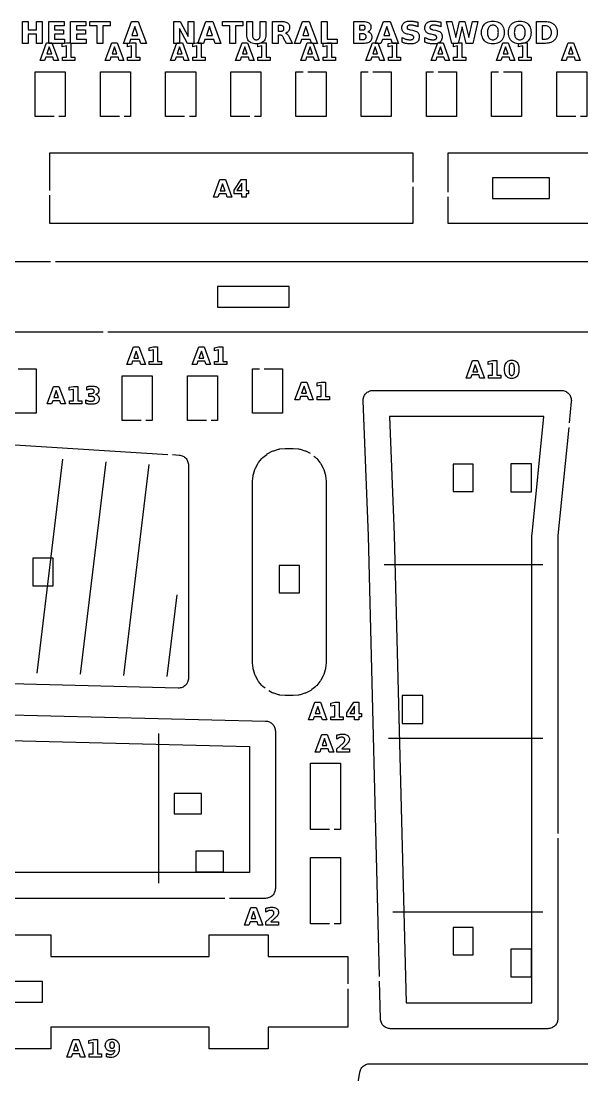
# Model space of a CAD drawing. Header units: millimetres. Extents: x 9 to 297, y 5 to 295.
# Drawn here: x 84 to 161.4, y 144.5 to 290.1 of the extents above; entities that cross this region are included whole.
import ezdxf

# ---------------------------------------------------------------- set-up
doc = ezdxf.new("R2010")
doc.units = ezdxf.units.MM
for name, color, linetype in [('CUT', 1, 'CONTINUOUS'), ('ENGRAVE', 5, 'CONTINUOUS'), ('SCORE', 7, 'CONTINUOUS')]:
    doc.layers.add(name, color=color, linetype=linetype)

msp = doc.modelspace()

# ---------------------------------------------------------------- linework, layer by layer
at = {"layer": 'CUT', "color": 1}
for points in [[(88.55, 276.925), (85.925, 276.925), (85.925, 283.075), (90.075, 283.075), (90.075, 276.925), (89.2, 276.925)], [(97.55, 276.925), (94.925, 276.925), (94.925, 283.075), (99.075, 283.075), (99.075, 276.925), (98.2, 276.925)], [(106.55, 276.925), (103.925, 276.925), (103.925, 283.075), (108.075, 283.075), (108.075, 276.925), (107.2, 276.925)], [(115.55, 276.925), (112.925, 276.925), (112.925, 283.075), (117.075, 283.075), (117.075, 276.925), (116.2, 276.925)], [(123.55, 283.075), (126.075, 283.075), (126.075, 276.925), (121.925, 276.925), (121.925, 283.075), (122.9, 283.075)], [(132.55, 283.075), (135.075, 283.075), (135.075, 276.925), (130.925, 276.925), (130.925, 283.075), (131.9, 283.075)], [(141.55, 283.075), (144.075, 283.075), (144.075, 276.925), (139.925, 276.925), (139.925, 283.075), (140.9, 283.075)], [(150.55, 283.075), (153.075, 283.075), (153.075, 276.925), (148.925, 276.925), (148.925, 283.075), (149.9, 283.075)], [(160.55, 276.925), (157.925, 276.925), (157.925, 283.075), (162.075, 283.075), (162.075, 276.925), (161.2, 276.925)], [(87.925, 266.7), (87.925, 271.875), (138.075, 271.875), (138.075, 267.85)], [(142.925, 266.45), (142.925, 271.875), (183.075, 271.875), (183.075, 268.1)], [(138.075, 267.2), (138.075, 262.125), (87.925, 262.125), (87.925, 266.05)], [(183.075, 267.45), (183.075, 262.125), (142.925, 262.125), (142.925, 265.8)], [(8.925, 251.45), (8.925, 256.875), (88.05, 256.875)], [(88.7, 256.875), (173.65, 256.875)], [(174.3, 256.875), (175.1232, 256.875), (175.1232, 247.125), (95.9464, 247.125)], [(95.2964, 247.125), (8.925, 247.125), (8.925, 250.8)], [(83.55, 242.075), (86.075, 242.075), (86.075, 235.925), (81.925, 235.925), (81.925, 242.075), (82.9, 242.075)], [(117.55, 242.075), (120.075, 242.075), (120.075, 235.925), (115.925, 235.925), (115.925, 242.075), (116.9, 242.075)], [(100.55, 234.925), (97.925, 234.925), (97.925, 241.075), (102.075, 241.075), (102.075, 234.925), (101.2, 234.925)], [(109.55, 234.925), (106.925, 234.925), (106.925, 241.075), (111.075, 241.075), (111.075, 234.925), (110.2, 234.925)], [(133.4469, 158.1228), (131.9252, 218.993), (131.9249, 219.0021), (131.1791, 237.6469), (131.1805, 237.7834), (131.1958, 237.9209), (131.2249, 238.0562), (131.2674, 238.1879), (131.323, 238.3146), (131.391, 238.4352), (131.4707, 238.5482), (131.5615, 238.6527), (131.6622, 238.7475), (131.772, 238.8318), (131.8897, 238.9045), (132.0141, 238.9651), (132.144, 239.0129), (132.278, 239.0473), (132.4148, 239.0681), (132.5512, 239.075), (158.5654, 239.075), (158.6984, 239.0685), (158.832, 239.0486), (158.963, 239.0158), (159.0902, 238.9702), (159.2123, 238.9124), (159.3281, 238.8429), (159.4365, 238.7624), (159.5365, 238.6717), (159.6272, 238.5715), (159.7075, 238.463), (159.7769, 238.347), (159.8345, 238.2249), (159.8799, 238.0977), (159.9125, 237.9666), (159.9322, 237.833), (159.9386, 237.6981), (159.9319, 237.565), (159.6351, 234.5972)], [(47.7513, 232.7442), (58.9398, 233.0733), (59.0626, 233.0712), (104.2083, 230.2496)], [(159.5704, 233.9505), (158.078, 219.0266), (158.075, 218.9657), (158.075, 177.875)], [(104.8571, 230.2091), (105.7877, 230.1509), (105.9231, 230.1356), (106.0582, 230.1063), (106.1897, 230.0637), (106.3162, 230.008), (106.4365, 229.9399), (106.5493, 229.8601), (106.6536, 229.7694), (106.7483, 229.6687), (106.8323, 229.5589), (106.9049, 229.4413), (106.9653, 229.317), (107.013, 229.1873), (107.0474, 229.0534), (107.0681, 228.9168), (107.075, 228.7806), (107.075, 199.3319), (107.0683, 199.1968), (107.0478, 199.0612), (107.0139, 198.9283), (106.967, 198.7994), (106.9075, 198.6759), (106.836, 198.5588), (106.7531, 198.4495), (106.6598, 198.349), (106.5569, 198.2583), (106.4455, 198.1783), (106.3267, 198.1098), (106.2017, 198.0535), (106.0717, 198.0099), (105.938, 197.9794), (105.8019, 197.9624), (105.6666, 197.9592), (29.2145, 199.9195)], [(117.6571, 197.9427), (117.3452, 198.1987), (117.2683, 198.2683), (117.1987, 198.3452), (116.7617, 198.8776), (116.7, 198.9609), (116.6467, 199.0498), (116.322, 199.6573), (116.2776, 199.751), (116.2427, 199.8486), (116.0428, 200.5078), (116.0176, 200.6084), (116.0024, 200.7109), (115.93, 201.4456), (115.925, 201.5473), (115.925, 226.4527), (115.93, 226.5544), (116.0024, 227.2891), (116.0176, 227.3916), (116.0428, 227.4922), (116.2427, 228.1514), (116.2776, 228.249), (116.322, 228.3427), (116.6467, 228.9502), (116.7, 229.0391), (116.7617, 229.1224), (117.1987, 229.6548), (117.2683, 229.7317), (117.3452, 229.8013), (117.8776, 230.2383), (117.9609, 230.3), (118.0498, 230.3533), (118.6573, 230.678), (118.751, 230.7224), (118.8486, 230.7573), (119.5078, 230.9572), (119.6084, 230.9824), (119.7109, 230.9976), (120.4456, 231.07), (120.5473, 231.075), (121.4527, 231.075), (121.5544, 231.07), (122.2891, 230.9976), (122.3916, 230.9824), (122.4922, 230.9572), (123.1514, 230.7573), (123.249, 230.7224), (123.3427, 230.678), (123.8645, 230.3991)], [(124.3895, 230.0191), (124.6548, 229.8013), (124.7317, 229.7317), (124.8013, 229.6548), (125.2383, 229.1224), (125.3, 229.0391), (125.3533, 228.9502), (125.678, 228.3427), (125.7224, 228.249), (125.7573, 228.1514), (125.9572, 227.4922), (125.9824, 227.3916), (125.9976, 227.2891), (126.07, 226.5544), (126.075, 226.4527), (126.075, 201.5473), (126.07, 201.4456), (125.9976, 200.7109), (125.9824, 200.6084), (125.9572, 200.5078), (125.7573, 199.8486), (125.7224, 199.751), (125.678, 199.6573), (125.3533, 199.0498), (125.3, 198.9609), (125.2383, 198.8776), (124.8013, 198.3452), (124.7317, 198.2683), (124.6548, 198.1987), (124.1224, 197.7617), (124.0391, 197.7), (123.9502, 197.6467), (123.3427, 197.322), (123.249, 197.2776), (123.1514, 197.2427), (122.4922, 197.0428), (122.3916, 197.0176), (122.2891, 197.0024), (121.5544, 196.93), (121.4527, 196.925), (120.5473, 196.925), (120.4456, 196.93), (119.7109, 197.0024), (119.6084, 197.0176), (119.5078, 197.0428), (118.8486, 197.2427), (118.751, 197.2776), (118.6573, 197.322), (118.1886, 197.5725)], [(51.007, 195.0748), (117.7362, 193.4066), (117.8668, 193.397), (117.9977, 193.3746), (118.1258, 193.3396), (118.2499, 193.2924), (118.369, 193.2335), (118.4817, 193.1634), (118.5872, 193.0827), (118.6844, 192.9922), (118.7724, 192.8928), (118.8505, 192.7853), (118.9177, 192.6708), (118.9737, 192.5504), (119.0177, 192.4251), (119.0495, 192.2961), (119.0687, 192.1647), (119.075, 192.0339), (119.075, 170.2982), (119.0685, 170.1652), (119.0487, 170.0317), (119.0159, 169.9008), (118.9704, 169.7738), (118.9127, 169.6518), (118.8433, 169.536), (118.763, 169.4277), (118.6723, 169.3277), (118.5723, 169.237), (118.464, 169.1567), (118.3482, 169.0873), (118.2262, 169.0296), (118.0992, 168.9841), (117.9683, 168.9513), (117.8348, 168.9315), (117.7018, 168.925), (112.7318, 168.925)], [(126.55, 178.425), (123.925, 178.425), (123.925, 187.575), (128.075, 187.575), (128.075, 178.425), (127.2, 178.425)], [(158.075, 177.225), (158.075, 152.2982), (158.0685, 152.1652), (158.0487, 152.0317), (158.0159, 151.9008), (157.9704, 151.7738), (157.9127, 151.6518), (157.8433, 151.536), (157.763, 151.4277), (157.6723, 151.3277), (157.5723, 151.237), (157.464, 151.1567), (157.3482, 151.0873), (157.2262, 151.0296), (157.0992, 150.9841), (156.9683, 150.9513), (156.8348, 150.9315), (156.7018, 150.925), (134.9661, 150.925), (134.8353, 150.9313), (134.7039, 150.9505), (134.5749, 150.9823), (134.4496, 151.0263), (134.3292, 151.0823), (134.2147, 151.1495), (134.1072, 151.2276), (134.0078, 151.3156), (133.9173, 151.4128), (133.8366, 151.5183), (133.7665, 151.631), (133.7076, 151.7501), (133.6604, 151.8742), (133.6254, 152.0023), (133.603, 152.1332), (133.5934, 152.2638), (133.4632, 157.473)], [(126.55, 165.425), (123.925, 165.425), (123.925, 174.575), (128.075, 174.575), (128.075, 165.425), (127.2, 165.425)], [(112.0818, 168.925), (55.9318, 168.925)], [(68.3, 160.875), (79.925, 160.875), (79.925, 163.875), (88.075, 163.875), (88.075, 160.875), (109.925, 160.875), (109.925, 163.875), (118.075, 163.875), (118.075, 160.875), (129.075, 160.875), (129.075, 157.1)], [(129.075, 156.45), (129.075, 151.125), (118.075, 151.125), (118.075, 148.125), (109.925, 148.125), (109.925, 151.125), (88.075, 151.125), (88.075, 148.125), (79.925, 148.125), (79.925, 151.125), (58.075, 151.125), (58.075, 148.125), (49.925, 148.125), (49.925, 151.125), (28.075, 151.125), (28.075, 148.125), (19.925, 148.125), (19.925, 151.125), (8.925, 151.125), (8.925, 154.8)], [(129.2471, 135.9389), (130.7453, 144.9279), (130.7744, 145.0609), (130.8172, 145.1921), (130.873, 145.3183), (130.9412, 145.4383), (131.021, 145.5509), (131.1117, 145.6548), (131.2124, 145.7492), (131.3221, 145.833), (131.4396, 145.9054), (131.5637, 145.9657), (131.6933, 146.0132), (131.827, 146.0475), (131.9634, 146.0682), (132.0994, 146.075), (170.3771, 146.075)]]:
    msp.add_lwpolyline(points, dxfattribs=at)
for points in [[(149.075, 265.575), (156.925, 265.575), (156.925, 268.425), (149.075, 268.425), (149.075, 265.575)], [(120.9936, 250.575), (120.9936, 253.425), (111.0685, 253.425), (111.0685, 250.575), (120.9936, 250.575)], [(143.605, 228.895), (143.605, 225.105), (146.395, 225.105), (146.395, 228.895), (143.605, 228.895)], [(151.575, 228.925), (151.575, 225.075), (154.425, 225.075), (154.425, 228.925), (151.575, 228.925)], [(85.605, 215.895), (85.605, 212.105), (88.395, 212.105), (88.395, 215.895), (85.605, 215.895)], [(122.395, 214.895), (119.605, 214.895), (119.605, 211.105), (122.395, 211.105), (122.395, 214.895)], [(136.575, 196.925), (136.575, 193.075), (139.425, 193.075), (139.425, 196.925), (136.575, 196.925)], [(108.895, 183.395), (105.105, 183.395), (105.105, 180.605), (108.895, 180.605), (108.895, 183.395)], [(111.925, 175.425), (108.075, 175.425), (108.075, 172.575), (111.925, 172.575), (111.925, 175.425)], [(143.605, 164.895), (143.605, 161.105), (146.395, 161.105), (146.395, 164.895), (143.605, 164.895)], [(151.575, 158.075), (154.425, 158.075), (154.425, 161.925), (151.575, 161.925), (151.575, 158.075)], [(79.075, 154.575), (86.925, 154.575), (86.925, 157.425), (79.075, 157.425), (79.075, 154.575)]]:
    msp.add_lwpolyline(points, close=True, dxfattribs=at)
at = {"layer": 'ENGRAVE', "color": 5}
for points in [[(86.8707, 290.0375), (86.8707, 287), (86.0874, 287), (86.0874, 288.2878), (84.9318, 288.2878), (84.9318, 287), (84.1485, 287), (84.1485, 290.0375), (84.9318, 290.0375), (84.9318, 288.8799), (86.0874, 288.8799), (86.0874, 290.0375), (86.8707, 290.0375)], [(89.8368, 288.2878), (88.5856, 288.2878), (88.5856, 287.592), (89.9609, 287.592), (89.9609, 287), (87.8023, 287), (87.8023, 290.0375), (89.9162, 290.0375), (89.9162, 289.4455), (88.5856, 289.4455), (88.5856, 288.8799), (89.8368, 288.8799), (89.8368, 288.2878)], [(92.8498, 288.2878), (91.5986, 288.2878), (91.5986, 287.592), (92.9739, 287.592), (92.9739, 287), (90.8153, 287), (90.8153, 290.0375), (92.9291, 290.0375), (92.9291, 289.4455), (91.5986, 289.4455), (91.5986, 288.8799), (92.8498, 288.8799), (92.8498, 288.2878)], [(94.4752, 287), (94.4752, 289.4455), (93.4661, 289.4455), (93.4661, 290.0375), (96.2655, 290.0375), (96.2655, 289.4455), (95.2585, 289.4455), (95.2585, 287), (94.4752, 287)], [(101.2762, 287), (100.4889, 287), (100.2976, 287.5534), (99.0728, 287.5534), (98.8796, 287), (98.0922, 287), (99.2173, 290.0375), (100.1511, 290.0375), (101.2762, 287)], [(107.8024, 287), (106.9276, 287), (105.8228, 289.0833), (105.8228, 287), (105.0802, 287), (105.0802, 290.0375), (105.9551, 290.0375), (107.0598, 287.9542), (107.0598, 290.0375), (107.8024, 290.0375), (107.8024, 287)], [(110.7686, 287), (110.5773, 287.5534), (109.3525, 287.5534), (109.1593, 287), (108.3719, 287), (109.497, 290.0375), (110.4308, 290.0375), (111.5559, 287), (110.7686, 287)], [(112.7724, 289.4455), (111.7633, 289.4455), (111.7633, 290.0375), (114.5627, 290.0375), (114.5627, 289.4455), (113.5557, 289.4455), (113.5557, 287), (112.7724, 287), (112.7724, 289.4455)], [(115.9483, 287.8939), (115.9723, 287.8102), (116.003, 287.7384), (116.0406, 287.6785), (116.086, 287.6291), (116.14, 287.5887), (116.2026, 287.5572), (116.2739, 287.5347), (116.3539, 287.5213), (116.4425, 287.5168), (116.5317, 287.5213), (116.6121, 287.5347), (116.6838, 287.5572), (116.7467, 287.5887), (116.8009, 287.6291), (116.8463, 287.6785), (116.8839, 287.7384), (116.9147, 287.8102), (116.9386, 287.8939), (116.9557, 287.9896), (116.966, 288.0971), (116.9694, 288.2166), (116.9694, 290.0375), (117.7527, 290.0375), (117.7527, 288.2166), (117.7437, 288.0108), (117.7167, 287.8233), (117.6718, 287.6541), (117.6089, 287.5032), (117.528, 287.3706), (117.4292, 287.2563), (117.3119, 287.16), (117.1758, 287.0812), (117.0208, 287.0198), (116.8469, 286.976), (116.6541, 286.9498), (116.4425, 286.941), (116.2314, 286.9498), (116.0392, 286.976), (115.8657, 287.0198), (115.7109, 287.0812), (115.575, 287.16), (115.4578, 287.2563), (115.3589, 287.3706), (115.278, 287.5032), (115.2151, 287.6541), (115.1702, 287.8233), (115.1433, 288.0108), (115.1343, 288.2166), (115.1343, 290.0375), (115.9176, 290.0375), (115.9176, 288.2166), (115.921, 288.0971), (115.9312, 287.9896), (115.9483, 287.8939)], [(120.2451, 290.0151), (120.4007, 289.9872), (120.5384, 289.948), (120.6584, 289.8976), (120.7605, 289.8361), (120.846, 289.7625), (120.916, 289.6758), (120.9703, 289.5762), (121.0092, 289.4636), (121.0325, 289.3379), (121.0403, 289.1993), (121.0362, 289.1019), (121.0241, 289.0105), (121.0039, 288.9252), (120.9756, 288.8457), (120.9393, 288.7723), (120.8948, 288.7049), (120.8422, 288.6433), (120.7814, 288.5874), (120.7125, 288.5371), (120.6353, 288.4924), (120.5499, 288.4534), (120.4564, 288.4201), (120.509, 288.4053), (120.5598, 288.3854), (120.6087, 288.3603), (120.6558, 288.3301), (120.7009, 288.2948), (120.7443, 288.2543), (120.7867, 288.2075), (120.8294, 288.1533), (120.8722, 288.0918), (120.9152, 288.0228), (120.9583, 287.9464), (121.0016, 287.8626), (121.4268, 287), (120.5927, 287), (120.2224, 287.7548), (120.185, 287.8267), (120.1475, 287.8907), (120.1098, 287.9466), (120.0719, 287.9944), (120.0338, 288.0343), (119.9956, 288.0661), (119.9551, 288.0916), (119.9105, 288.1124), (119.8615, 288.1286), (119.8084, 288.1402), (119.751, 288.1472), (119.6894, 288.1495), (119.4676, 288.1495), (119.4676, 287), (118.6843, 287), (118.6843, 290.0375), (119.8806, 290.0375), (120.0718, 290.0319), (120.2451, 290.0151)], [(124.8813, 287), (124.0939, 287), (123.9027, 287.5534), (122.6779, 287.5534), (122.4846, 287), (121.6973, 287), (122.8223, 290.0375), (123.7562, 290.0375), (124.8813, 287)], [(125.4508, 287), (125.4508, 290.0375), (126.234, 290.0375), (126.234, 287.592), (127.6094, 287.592), (127.6094, 287), (125.4508, 287)], [(132.3286, 288.2135), (132.3556, 288.1353), (132.3748, 288.0521), (132.3863, 287.9639), (132.3901, 287.8708), (132.3819, 287.7305), (132.3571, 287.6027), (132.3159, 287.4873), (132.2581, 287.3843), (132.1839, 287.2938), (132.0931, 287.2157), (131.9855, 287.1498), (131.8607, 287.0958), (131.7187, 287.0539), (131.5596, 287.024), (131.3833, 287.006), (131.1898, 287), (129.8897, 287), (129.8897, 290.0375), (131.0657, 290.0375), (131.2669, 290.0322), (131.4487, 290.0163), (131.6112, 289.9897), (131.7542, 289.9525), (131.8779, 289.9047), (131.9822, 289.8463), (132.0689, 289.7761), (132.1399, 289.6932), (132.1951, 289.5976), (132.2345, 289.4891), (132.2581, 289.3679), (132.266, 289.2339), (132.2631, 289.1618), (132.2545, 289.0934), (132.2401, 289.0287), (132.2199, 288.9676), (132.194, 288.9102), (132.1623, 288.8565), (132.1251, 288.8068), (132.0827, 288.7617), (132.0351, 288.7209), (131.9823, 288.6847), (131.9243, 288.6529), (131.8612, 288.6256), (131.9421, 288.5977), (132.0167, 288.563), (132.085, 288.5213), (132.1469, 288.4728), (132.2025, 288.4173), (132.2518, 288.355), (132.2941, 288.2867), (132.3286, 288.2135)], [(135.2668, 287), (135.0755, 287.5534), (133.8507, 287.5534), (133.6575, 287), (132.8701, 287), (133.9952, 290.0375), (134.929, 290.0375), (136.0541, 287), (135.2668, 287)], [(138.3289, 289.4473), (138.2492, 289.4679), (138.1706, 289.4853), (138.0934, 289.4995), (138.0178, 289.5106), (137.9436, 289.5185), (137.8708, 289.5232), (137.7996, 289.5248), (137.71, 289.5227), (137.6287, 289.5162), (137.5554, 289.5055), (137.4903, 289.4905), (137.4333, 289.4711), (137.3845, 289.4475), (137.3435, 289.4194), (137.3099, 289.3865), (137.2838, 289.3488), (137.2652, 289.3065), (137.254, 289.2593), (137.2502, 289.2074), (137.2528, 289.1682), (137.2603, 289.132), (137.2729, 289.0988), (137.2905, 289.0686), (137.3131, 289.0414), (137.3408, 289.0172), (137.3751, 288.995), (137.4175, 288.9739), (137.4682, 288.9539), (137.527, 288.9349), (137.5941, 288.917), (137.6694, 288.9002), (138.003, 288.8331), (138.1637, 288.7962), (138.3082, 288.7535), (138.4364, 288.7049), (138.5483, 288.6504), (138.6439, 288.5901), (138.7232, 288.5238), (138.7885, 288.4498), (138.8419, 288.3661), (138.8834, 288.2726), (138.9131, 288.1694), (138.9309, 288.0565), (138.9368, 287.9338), (138.9286, 287.7735), (138.9037, 287.6274), (138.8623, 287.4957), (138.8044, 287.3782), (138.7299, 287.275), (138.6388, 287.1862), (138.5307, 287.1112), (138.4052, 287.05), (138.2622, 287.0023), (138.1017, 286.9682), (137.9238, 286.9478), (137.7284, 286.941), (137.632, 286.9425), (137.5355, 286.9471), (137.4389, 286.9547), (137.3422, 286.9654), (137.2454, 286.9791), (137.1485, 286.9959), (137.0515, 287.0157), (136.9546, 287.0384), (136.8576, 287.0641), (136.7606, 287.0927), (136.6636, 287.1242), (136.5667, 287.1587), (136.5667, 287.8199), (136.6631, 287.7705), (136.7585, 287.7253), (136.8528, 287.6844), (136.946, 287.6477), (137.0381, 287.6152), (137.1292, 287.587), (137.2192, 287.563), (137.3081, 287.5434), (137.396, 287.5282), (137.4827, 287.5173), (137.5684, 287.5108), (137.6531, 287.5086), (137.7352, 287.511), (137.8106, 287.5181), (137.8794, 287.53), (137.9415, 287.5466), (137.997, 287.568), (138.0457, 287.5941), (138.0874, 287.6246), (138.1215, 287.6592), (138.148, 287.6978), (138.1669, 287.7406), (138.1783, 287.7874), (138.182, 287.8382), (138.1795, 287.8839), (138.1718, 287.9259), (138.1589, 287.9644), (138.1409, 287.9992), (138.1178, 288.0304), (138.0895, 288.0579), (138.0535, 288.0833), (138.0073, 288.1077), (137.9509, 288.1312), (137.8842, 288.1538), (137.8073, 288.1755), (137.7202, 288.1963), (137.4171, 288.2634), (137.272, 288.2992), (137.1405, 288.3414), (137.0226, 288.3901), (136.9184, 288.4452), (136.8278, 288.5067), (136.7508, 288.5747), (136.6864, 288.65), (136.6338, 288.7336), (136.5928, 288.8255), (136.5636, 288.9255), (136.5461, 289.0339), (136.5402, 289.1505), (136.5483, 289.2959), (136.5728, 289.4297), (136.6134, 289.5518), (136.6704, 289.6623), (136.7437, 289.7611), (136.8332, 289.8483), (136.9379, 289.9229), (137.057, 289.9839), (137.1902, 290.0314), (137.3377, 290.0653), (137.4995, 290.0857), (137.6755, 290.0924), (137.7593, 290.0914), (137.8439, 290.0883), (137.9293, 290.083), (138.0154, 290.0757), (138.1024, 290.0663), (138.1902, 290.0548), (138.2789, 290.0412), (138.3685, 290.0255), (138.4592, 290.0078), (138.551, 289.9879), (138.6437, 289.9659), (138.7375, 289.9419), (138.7375, 289.299), (138.6544, 289.3348), (138.572, 289.3675), (138.4903, 289.3972), (138.4092, 289.4238), (138.3289, 289.4473)], [(141.4964, 289.4473), (141.4167, 289.4679), (141.3381, 289.4853), (141.261, 289.4995), (141.1853, 289.5106), (141.1111, 289.5185), (141.0384, 289.5232), (140.9671, 289.5248), (140.8776, 289.5227), (140.7962, 289.5162), (140.723, 289.5055), (140.6579, 289.4905), (140.6009, 289.4711), (140.5521, 289.4475), (140.5111, 289.4194), (140.4775, 289.3865), (140.4514, 289.3488), (140.4327, 289.3065), (140.4215, 289.2593), (140.4178, 289.2074), (140.4203, 289.1682), (140.4279, 289.132), (140.4404, 289.0988), (140.458, 289.0686), (140.4807, 289.0414), (140.5083, 289.0172), (140.5426, 288.995), (140.5851, 288.9739), (140.6358, 288.9539), (140.6946, 288.9349), (140.7617, 288.917), (140.8369, 288.9002), (141.1706, 288.8331), (141.3313, 288.7962), (141.4757, 288.7535), (141.6039, 288.7049), (141.7158, 288.6504), (141.8114, 288.5901), (141.8908, 288.5238), (141.9561, 288.4498), (142.0095, 288.3661), (142.051, 288.2726), (142.0807, 288.1694), (142.0985, 288.0565), (142.1044, 287.9338), (142.0961, 287.7735), (142.0713, 287.6274), (142.0299, 287.4957), (141.9719, 287.3782), (141.8974, 287.275), (141.8064, 287.1862), (141.6983, 287.1112), (141.5727, 287.05), (141.4297, 287.0023), (141.2692, 286.9682), (141.0913, 286.9478), (140.8959, 286.941), (140.7996, 286.9425), (140.7031, 286.9471), (140.6065, 286.9547), (140.5098, 286.9654), (140.413, 286.9791), (140.3161, 286.9959), (140.2191, 287.0157), (140.1221, 287.0384), (140.0251, 287.0641), (139.9282, 287.0927), (139.8312, 287.1242), (139.7342, 287.1587), (139.7342, 287.8199), (139.8307, 287.7705), (139.926, 287.7253), (140.0203, 287.6844), (140.1135, 287.6477), (140.2057, 287.6152), (140.2968, 287.587), (140.3868, 287.563), (140.4757, 287.5434), (140.5635, 287.5282), (140.6503, 287.5173), (140.736, 287.5108), (140.8206, 287.5086), (140.9028, 287.511), (140.9782, 287.5181), (141.047, 287.53), (141.1091, 287.5466), (141.1645, 287.568), (141.2133, 287.5941), (141.2549, 287.6246), (141.289, 287.6592), (141.3155, 287.6978), (141.3345, 287.7406), (141.3458, 287.7874), (141.3496, 287.8382), (141.347, 287.8839), (141.3393, 287.9259), (141.3265, 287.9644), (141.3085, 287.9992), (141.2853, 288.0304), (141.257, 288.0579), (141.2211, 288.0833), (141.1749, 288.1077), (141.1184, 288.1312), (141.0518, 288.1538), (140.9749, 288.1755), (140.8878, 288.1963), (140.5846, 288.2634), (140.4395, 288.2992), (140.3081, 288.3414), (140.1902, 288.3901), (140.086, 288.4452), (139.9953, 288.5067), (139.9183, 288.5747), (139.854, 288.65), (139.8014, 288.7336), (139.7604, 288.8255), (139.7312, 288.9255), (139.7136, 289.0339), (139.7078, 289.1505), (139.7159, 289.2959), (139.7403, 289.4297), (139.781, 289.5518), (139.838, 289.6623), (139.9112, 289.7611), (140.0007, 289.8483), (140.1055, 289.9229), (140.2245, 289.9839), (140.3578, 290.0314), (140.5053, 290.0653), (140.667, 290.0857), (140.843, 290.0924), (140.9268, 290.0914), (141.0114, 290.0883), (141.0968, 290.083), (141.183, 290.0757), (141.27, 290.0663), (141.3577, 290.0548), (141.4464, 290.0412), (141.5361, 290.0255), (141.6268, 290.0078), (141.7185, 289.9879), (141.8113, 289.9659), (141.905, 289.9419), (141.905, 289.299), (141.822, 289.3348), (141.7396, 289.3675), (141.6578, 289.3972), (141.5768, 289.4238), (141.4964, 289.4473)], [(145.7725, 287.8301), (146.2974, 290.0375), (147.042, 290.0375), (146.3258, 287), (145.4225, 287), (144.8712, 289.3092), (144.3259, 287), (143.4226, 287), (142.7004, 290.0375), (143.4511, 290.0375), (143.976, 287.8301), (144.4968, 290.0375), (145.2516, 290.0375), (145.7725, 287.8301)], [(150.2563, 289.6733), (150.3832, 289.5248), (150.4869, 289.3584), (150.5676, 289.1744), (150.6253, 288.9726), (150.6599, 288.753), (150.6714, 288.5157), (150.6599, 288.279), (150.6253, 288.06), (150.5676, 287.8586), (150.4869, 287.6748), (150.3832, 287.5086), (150.2563, 287.3601), (150.1092, 287.232), (149.9444, 287.1273), (149.762, 287.0458), (149.5619, 286.9876), (149.3442, 286.9526), (149.1089, 286.941), (148.8742, 286.9526), (148.6569, 286.9876), (148.4571, 287.0458), (148.2747, 287.1273), (148.1099, 287.232), (147.9624, 287.3601), (147.8353, 287.5086), (147.7313, 287.6748), (147.6504, 287.8586), (147.5926, 288.06), (147.5579, 288.279), (147.5464, 288.5157), (147.5579, 288.753), (147.5926, 288.9726), (147.6504, 289.1744), (147.7313, 289.3584), (147.8353, 289.5248), (147.9624, 289.6733), (148.1099, 289.8014), (148.2747, 289.9062), (148.4571, 289.9877), (148.6569, 290.0459), (148.8742, 290.0808), (149.1089, 290.0924), (149.3442, 290.0808), (149.5619, 290.0459), (149.762, 289.9877), (149.9444, 289.9062), (150.1092, 289.8014), (150.2563, 289.6733)], [(153.9651, 289.6733), (154.0919, 289.5248), (154.1957, 289.3584), (154.2764, 289.1744), (154.334, 288.9726), (154.3686, 288.753), (154.3801, 288.5157), (154.3686, 288.279), (154.334, 288.06), (154.2764, 287.8586), (154.1957, 287.6748), (154.0919, 287.5086), (153.9651, 287.3601), (153.8179, 287.232), (153.6531, 287.1273), (153.4707, 287.0458), (153.2706, 286.9876), (153.053, 286.9526), (152.8176, 286.941), (152.5829, 286.9526), (152.3656, 286.9876), (152.1658, 287.0458), (151.9835, 287.1273), (151.8186, 287.232), (151.6712, 287.3601), (151.5441, 287.5086), (151.44, 287.6748), (151.3591, 287.8586), (151.3014, 288.06), (151.2667, 288.279), (151.2551, 288.5157), (151.2667, 288.753), (151.3014, 288.9726), (151.3591, 289.1744), (151.44, 289.3584), (151.5441, 289.5248), (151.6712, 289.6733), (151.8186, 289.8014), (151.9835, 289.9062), (152.1658, 289.9877), (152.3656, 290.0459), (152.5829, 290.0808), (152.8176, 290.0924), (153.053, 290.0808), (153.2706, 290.0459), (153.4707, 289.9877), (153.6531, 289.9062), (153.8179, 289.8014), (153.9651, 289.6733)], [(156.8726, 289.969), (156.9953, 289.9388), (157.1056, 289.9021), (157.2104, 289.8578), (157.3099, 289.8058), (157.404, 289.7462), (157.4928, 289.679), (157.5762, 289.6042), (157.6443, 289.5339), (157.7064, 289.4602), (157.7623, 289.3829), (157.8122, 289.3022), (157.8559, 289.2179), (157.8936, 289.1301), (157.9253, 289.0386), (157.9512, 288.9432), (157.9714, 288.8438), (157.9858, 288.7404), (157.9944, 288.6331), (157.9973, 288.5218), (157.9944, 288.4093), (157.9858, 288.3008), (157.9714, 288.1965), (157.9512, 288.0964), (157.9253, 288.0003), (157.8936, 287.9084), (157.8559, 287.8203), (157.8122, 287.7358), (157.7623, 287.6549), (157.7064, 287.5775), (157.6443, 287.5036), (157.5762, 287.4333), (157.4921, 287.3585), (157.4026, 287.2913), (157.3076, 287.2317), (157.2072, 287.1797), (157.1015, 287.1354), (156.9902, 287.0987), (156.8668, 287.0685), (156.7244, 287.0439), (156.563, 287.0247), (156.3826, 287.011), (156.1832, 287.0027), (155.9648, 287), (155.1388, 287), (155.1388, 290.0375), (155.9648, 290.0375), (156.1856, 290.0348), (156.3868, 290.0266), (156.5683, 290.0128), (156.7303, 289.9937), (156.8726, 289.969)], [(99.2681, 288.1169), (100.1003, 288.1169), (99.6852, 289.3254), (99.2681, 288.1169)], [(110.38, 288.1169), (109.9649, 289.3254), (109.5479, 288.1169), (110.38, 288.1169)], [(120.1502, 288.7822), (120.1828, 288.816), (120.2095, 288.8564), (120.2303, 288.9033), (120.2451, 288.9567), (120.254, 289.0168), (120.257, 289.0833), (120.254, 289.1492), (120.2451, 289.2086), (120.2303, 289.2614), (120.2095, 289.3076), (120.1828, 289.3473), (120.1502, 289.3804), (120.1107, 289.4077), (120.0635, 289.4301), (120.0085, 289.4475), (119.9458, 289.4599), (119.8754, 289.4674), (119.7972, 289.4699), (119.4676, 289.4699), (119.4676, 288.6907), (119.7972, 288.6907), (119.8754, 288.6932), (119.9458, 288.7008), (120.0085, 288.7136), (120.0635, 288.7314), (120.1107, 288.7543), (120.1502, 288.7822)], [(122.8732, 288.1169), (123.7053, 288.1169), (123.2903, 289.3254), (122.8732, 288.1169)], [(131.4163, 288.9722), (131.4402, 289.0058), (131.4588, 289.0437), (131.4721, 289.0858), (131.4801, 289.1323), (131.4827, 289.183), (131.4801, 289.2332), (131.4721, 289.2792), (131.4588, 289.3211), (131.4402, 289.3589), (131.4163, 289.3925), (131.3871, 289.4221), (131.3528, 289.4473), (131.3134, 289.4679), (131.2691, 289.4839), (131.2198, 289.4953), (131.1656, 289.5022), (131.1064, 289.5045), (130.673, 289.5045), (130.673, 288.8616), (131.1064, 288.8616), (131.1656, 288.8638), (131.2198, 288.8706), (131.2691, 288.8819), (131.3134, 288.8977), (131.3528, 288.9181), (131.3871, 288.943), (131.4163, 288.9722)], [(131.554, 287.7105), (131.5771, 287.7579), (131.5936, 287.8109), (131.6035, 287.8695), (131.6069, 287.9338), (131.6036, 287.9969), (131.5937, 288.0544), (131.5774, 288.1065), (131.5544, 288.1531), (131.5249, 288.1942), (131.4889, 288.2299), (131.4462, 288.26), (131.3968, 288.2847), (131.3408, 288.3039), (131.2782, 288.3176), (131.2088, 288.3258), (131.1328, 288.3285), (130.673, 288.3285), (130.673, 287.533), (131.1328, 287.533), (131.2082, 287.5358), (131.2771, 287.5441), (131.3396, 287.558), (131.3955, 287.5773), (131.4449, 287.6023), (131.4878, 287.6327), (131.5242, 287.6688), (131.554, 287.7105)], [(134.8782, 288.1169), (134.4631, 289.3254), (134.0461, 288.1169), (134.8782, 288.1169)], [(148.5535, 289.2603), (148.4932, 289.1662), (148.4438, 289.06), (148.4055, 288.9419), (148.378, 288.8118), (148.3616, 288.6698), (148.3561, 288.5157), (148.3616, 288.3623), (148.378, 288.2207), (148.4055, 288.091), (148.4438, 287.9732), (148.4932, 287.8672), (148.5535, 287.7731), (148.6237, 287.6923), (148.7029, 287.6262), (148.791, 287.5747), (148.888, 287.538), (148.994, 287.516), (149.1089, 287.5086), (149.2244, 287.516), (149.3309, 287.538), (149.4283, 287.5747), (149.5167, 287.6262), (149.596, 287.6923), (149.6663, 287.7731), (149.7266, 287.8672), (149.776, 287.9732), (149.8144, 288.091), (149.8418, 288.2207), (149.8582, 288.3623), (149.8637, 288.5157), (149.8582, 288.6698), (149.8418, 288.8118), (149.8144, 288.9419), (149.776, 289.06), (149.7266, 289.1662), (149.6663, 289.2603), (149.596, 289.3412), (149.5167, 289.4073), (149.4283, 289.4587), (149.3309, 289.4954), (149.2244, 289.5175), (149.1089, 289.5248), (148.994, 289.5175), (148.888, 289.4954), (148.791, 289.4587), (148.7029, 289.4073), (148.6237, 289.3412), (148.5535, 289.2603)], [(152.2622, 289.2603), (152.2019, 289.1662), (152.1526, 289.06), (152.1142, 288.9419), (152.0868, 288.8118), (152.0703, 288.6698), (152.0649, 288.5157), (152.0703, 288.3623), (152.0868, 288.2207), (152.1142, 288.091), (152.1526, 287.9732), (152.2019, 287.8672), (152.2622, 287.7731), (152.3325, 287.6923), (152.4116, 287.6262), (152.4997, 287.5747), (152.5968, 287.538), (152.7027, 287.516), (152.8176, 287.5086), (152.9331, 287.516), (153.0396, 287.538), (153.137, 287.5747), (153.2254, 287.6262), (153.3048, 287.6923), (153.3751, 287.7731), (153.4354, 287.8672), (153.4847, 287.9732), (153.5231, 288.091), (153.5505, 288.2207), (153.5669, 288.3623), (153.5724, 288.5157), (153.5669, 288.6698), (153.5505, 288.8118), (153.5231, 288.9419), (153.4847, 289.06), (153.4354, 289.1662), (153.3751, 289.2603), (153.3048, 289.3412), (153.2254, 289.4073), (153.137, 289.4587), (153.0396, 289.4954), (152.9331, 289.5175), (152.8176, 289.5248), (152.7027, 289.5175), (152.5968, 289.4954), (152.4997, 289.4587), (152.4116, 289.4073), (152.3325, 289.3412), (152.2622, 289.2603)], [(156.7423, 287.6978), (156.8456, 287.7573), (156.9363, 287.8301), (157.0137, 287.9154), (157.077, 288.0127), (157.1263, 288.122), (157.1615, 288.2433), (157.1826, 288.3766), (157.1896, 288.5218), (157.1826, 288.6664), (157.1616, 288.799), (157.1265, 288.9196), (157.0775, 289.0282), (157.0144, 289.1248), (156.9373, 289.2095), (156.8469, 289.2816), (156.7436, 289.3406), (156.6276, 289.3865), (156.4988, 289.4193), (156.3572, 289.4389), (156.2029, 289.4455), (155.9221, 289.4455), (155.9221, 287.592), (156.2029, 287.592), (156.3566, 287.5987), (156.4978, 287.6185), (156.6263, 287.6516), (156.7423, 287.6978)], [(87.2181, 284.6596), (86.5882, 284.6596), (87.4882, 287.0896), (88.2353, 287.0896), (89.1354, 284.6596), (88.5055, 284.6596), (88.3525, 285.1023), (87.3727, 285.1023), (87.2181, 284.6596)], [(90.229, 285.0925), (90.229, 286.6632), (89.661, 286.546), (89.661, 286.9724), (90.2257, 287.0896), (90.8214, 287.0896), (90.8214, 285.0925), (91.3748, 285.0925), (91.3748, 284.6596), (89.6756, 284.6596), (89.6756, 285.0925), (90.229, 285.0925)], [(96.2181, 284.6596), (95.5882, 284.6596), (96.4882, 287.0896), (97.2353, 287.0896), (98.1354, 284.6596), (97.5055, 284.6596), (97.3525, 285.1023), (96.3727, 285.1023), (96.2181, 284.6596)], [(99.229, 285.0925), (99.229, 286.6632), (98.661, 286.546), (98.661, 286.9724), (99.2257, 287.0896), (99.8214, 287.0896), (99.8214, 285.0925), (100.3748, 285.0925), (100.3748, 284.6596), (98.6756, 284.6596), (98.6756, 285.0925), (99.229, 285.0925)], [(105.2181, 284.6596), (104.5882, 284.6596), (105.4882, 287.0896), (106.2353, 287.0896), (107.1354, 284.6596), (106.5055, 284.6596), (106.3525, 285.1023), (105.3727, 285.1023), (105.2181, 284.6596)], [(108.229, 285.0925), (108.229, 286.6632), (107.661, 286.546), (107.661, 286.9724), (108.2257, 287.0896), (108.8214, 287.0896), (108.8214, 285.0925), (109.3748, 285.0925), (109.3748, 284.6596), (107.6756, 284.6596), (107.6756, 285.0925), (108.229, 285.0925)], [(114.2181, 284.6596), (113.5882, 284.6596), (114.4882, 287.0896), (115.2353, 287.0896), (116.1354, 284.6596), (115.5055, 284.6596), (115.3525, 285.1023), (114.3727, 285.1023), (114.2181, 284.6596)], [(117.229, 285.0925), (117.229, 286.6632), (116.661, 286.546), (116.661, 286.9724), (117.2257, 287.0896), (117.8214, 287.0896), (117.8214, 285.0925), (118.3748, 285.0925), (118.3748, 284.6596), (116.6756, 284.6596), (116.6756, 285.0925), (117.229, 285.0925)], [(123.2181, 284.6596), (122.5882, 284.6596), (123.4882, 287.0896), (124.2353, 287.0896), (125.1354, 284.6596), (124.5055, 284.6596), (124.3525, 285.1023), (123.3727, 285.1023), (123.2181, 284.6596)], [(126.229, 285.0925), (126.229, 286.6632), (125.661, 286.546), (125.661, 286.9724), (126.2257, 287.0896), (126.8214, 287.0896), (126.8214, 285.0925), (127.3748, 285.0925), (127.3748, 284.6596), (125.6756, 284.6596), (125.6756, 285.0925), (126.229, 285.0925)], [(132.2181, 284.6596), (131.5882, 284.6596), (132.4882, 287.0896), (133.2353, 287.0896), (134.1354, 284.6596), (133.5055, 284.6596), (133.3525, 285.1023), (132.3727, 285.1023), (132.2181, 284.6596)], [(135.229, 285.0925), (135.229, 286.6632), (134.661, 286.546), (134.661, 286.9724), (135.2257, 287.0896), (135.8214, 287.0896), (135.8214, 285.0925), (136.3748, 285.0925), (136.3748, 284.6596), (134.6756, 284.6596), (134.6756, 285.0925), (135.229, 285.0925)], [(141.2181, 284.6596), (140.5882, 284.6596), (141.4882, 287.0896), (142.2353, 287.0896), (143.1354, 284.6596), (142.5055, 284.6596), (142.3525, 285.1023), (141.3727, 285.1023), (141.2181, 284.6596)], [(144.229, 285.0925), (144.229, 286.6632), (143.661, 286.546), (143.661, 286.9724), (144.2257, 287.0896), (144.8214, 287.0896), (144.8214, 285.0925), (145.3748, 285.0925), (145.3748, 284.6596), (143.6756, 284.6596), (143.6756, 285.0925), (144.229, 285.0925)], [(150.2181, 284.6596), (149.5882, 284.6596), (150.4882, 287.0896), (151.2353, 287.0896), (152.1354, 284.6596), (151.5055, 284.6596), (151.3525, 285.1023), (150.3727, 285.1023), (150.2181, 284.6596)], [(153.229, 285.0925), (153.229, 286.6632), (152.661, 286.546), (152.661, 286.9724), (153.2257, 287.0896), (153.8214, 287.0896), (153.8214, 285.0925), (154.3748, 285.0925), (154.3748, 284.6596), (152.6756, 284.6596), (152.6756, 285.0925), (153.229, 285.0925)], [(159.2181, 284.6596), (158.5882, 284.6596), (159.4882, 287.0896), (160.2353, 287.0896), (161.1354, 284.6596), (160.5055, 284.6596), (160.3525, 285.1023), (159.3727, 285.1023), (159.2181, 284.6596)], [(87.8626, 286.52), (87.5289, 285.5532), (88.1946, 285.5532), (87.8626, 286.52)], [(96.8626, 286.52), (96.5289, 285.5532), (97.1946, 285.5532), (96.8626, 286.52)], [(105.8626, 286.52), (105.5289, 285.5532), (106.1946, 285.5532), (105.8626, 286.52)], [(114.8626, 286.52), (114.5289, 285.5532), (115.1946, 285.5532), (114.8626, 286.52)], [(123.8626, 286.52), (123.5289, 285.5532), (124.1946, 285.5532), (123.8626, 286.52)], [(132.8626, 286.52), (132.5289, 285.5532), (133.1946, 285.5532), (132.8626, 286.52)], [(141.8626, 286.52), (141.5289, 285.5532), (142.1946, 285.5532), (141.8626, 286.52)], [(150.8626, 286.52), (150.5289, 285.5532), (151.1946, 285.5532), (150.8626, 286.52)], [(159.8626, 286.52), (159.5289, 285.5532), (160.1946, 285.5532), (159.8626, 286.52)], [(111.1549, 265.775), (110.5251, 265.775), (111.4251, 268.205), (112.1722, 268.205), (113.0723, 265.775), (112.4424, 265.775), (112.2894, 266.2177), (111.3096, 266.2177), (111.1549, 265.775)], [(115.0415, 266.6718), (115.3882, 266.6718), (115.3882, 266.2177), (115.0415, 266.2177), (115.0415, 265.775), (114.4491, 265.775), (114.4491, 266.2177), (113.3716, 266.2177), (113.3716, 266.7548), (114.3449, 268.205), (115.0415, 268.205), (115.0415, 266.6718)], [(111.7995, 267.6354), (111.4658, 266.6686), (112.1315, 266.6686), (111.7995, 267.6354)], [(114.4491, 266.6718), (114.4491, 267.6891), (113.7622, 266.6718), (114.4491, 266.6718)], [(99.2181, 242.6596), (98.5882, 242.6596), (99.4882, 245.0896), (100.2353, 245.0896), (101.1354, 242.6596), (100.5055, 242.6596), (100.3525, 243.1023), (99.3727, 243.1023), (99.2181, 242.6596)], [(102.229, 243.0925), (102.229, 244.6632), (101.661, 244.546), (101.661, 244.9724), (102.2257, 245.0896), (102.8214, 245.0896), (102.8214, 243.0925), (103.3748, 243.0925), (103.3748, 242.6596), (101.6756, 242.6596), (101.6756, 243.0925), (102.229, 243.0925)], [(108.2181, 242.6596), (107.5882, 242.6596), (108.4882, 245.0896), (109.2353, 245.0896), (110.1354, 242.6596), (109.5055, 242.6596), (109.3525, 243.1023), (108.3727, 243.1023), (108.2181, 242.6596)], [(111.229, 243.0925), (111.229, 244.6632), (110.661, 244.546), (110.661, 244.9724), (111.2257, 245.0896), (111.8214, 245.0896), (111.8214, 243.0925), (112.3748, 243.0925), (112.3748, 242.6596), (110.6756, 242.6596), (110.6756, 243.0925), (111.229, 243.0925)], [(99.8626, 244.52), (99.5289, 243.5532), (100.1946, 243.5532), (99.8626, 244.52)], [(108.8626, 244.52), (108.5289, 243.5532), (109.1946, 243.5532), (108.8626, 244.52)], [(145.4005, 240.7753), (146.3006, 243.2053), (147.0477, 243.2053), (147.9477, 240.7753), (147.3178, 240.7753), (147.1648, 241.218), (146.185, 241.218), (146.0304, 240.7753), (145.4005, 240.7753)], [(149.0413, 242.7789), (148.4733, 242.6617), (148.4733, 243.0882), (149.0381, 243.2053), (149.6338, 243.2053), (149.6338, 241.2083), (150.1872, 241.2083), (150.1872, 240.7753), (148.488, 240.7753), (148.488, 241.2083), (149.0413, 241.2083), (149.0413, 242.7789)], [(152.6809, 241.616), (152.6447, 241.453), (152.5941, 241.3054), (152.529, 241.1731), (152.4494, 241.0561), (152.3566, 240.9559), (152.2516, 240.8739), (152.1345, 240.8101), (152.0053, 240.7646), (151.8639, 240.7372), (151.7105, 240.7281), (151.5565, 240.7372), (151.4148, 240.7646), (151.2853, 240.8101), (151.1679, 240.8739), (151.0628, 240.9559), (150.9699, 241.0561), (150.8904, 241.1731), (150.8252, 241.3054), (150.7746, 241.453), (150.7384, 241.616), (150.7167, 241.7943), (150.7095, 241.9879), (150.7167, 242.182), (150.7384, 242.3607), (150.7746, 242.524), (150.8252, 242.6719), (150.8904, 242.8043), (150.9699, 242.9213), (151.0628, 243.0215), (151.1679, 243.1035), (151.2853, 243.1673), (151.4148, 243.2128), (151.5565, 243.2402), (151.7105, 243.2493), (151.8639, 243.2402), (152.0053, 243.2128), (152.1345, 243.1673), (152.2516, 243.1035), (152.3566, 243.0215), (152.4494, 242.9213), (152.529, 242.8043), (152.5941, 242.6719), (152.6447, 242.524), (152.6809, 242.3607), (152.7026, 242.182), (152.7098, 241.9879), (152.7026, 241.7943), (152.6809, 241.616)], [(146.3413, 241.6689), (147.007, 241.6689), (146.6749, 242.6357), (146.3413, 241.6689)], [(152.0737, 242.2667), (152.0618, 242.3812), (152.0452, 242.4807), (152.0239, 242.5653), (151.9978, 242.6349), (151.966, 242.6918), (151.9279, 242.7384), (151.8832, 242.7746), (151.8321, 242.8005), (151.7745, 242.8161), (151.7105, 242.8212), (151.6464, 242.8161), (151.5888, 242.8005), (151.5375, 242.7746), (151.4927, 242.7384), (151.4544, 242.6918), (151.4224, 242.6349), (151.396, 242.5653), (151.3745, 242.4807), (151.3577, 242.3812), (151.3457, 242.2667), (151.3385, 242.1372), (151.3361, 241.9928), (151.3385, 241.8468), (151.3457, 241.7159), (151.3577, 241.6001), (151.3745, 241.4994), (151.396, 241.4138), (151.4224, 241.3434), (151.4544, 241.2857), (151.4927, 241.2385), (151.5375, 241.2018), (151.5888, 241.1755), (151.6464, 241.1598), (151.7105, 241.1546), (151.774, 241.1598), (151.8313, 241.1755), (151.8822, 241.2018), (151.9268, 241.2385), (151.965, 241.2857), (151.9969, 241.3434), (152.0233, 241.4138), (152.0449, 241.4994), (152.0616, 241.6001), (152.0736, 241.7159), (152.0808, 241.8468), (152.0832, 241.9928), (152.0808, 242.1372), (152.0737, 242.2667)], [(122.3962, 237.8), (121.7663, 237.8), (122.6663, 240.23), (123.4134, 240.23), (124.3135, 237.8), (123.6836, 237.8), (123.5306, 238.2427), (122.5508, 238.2427), (122.3962, 237.8)], [(125.4071, 238.2329), (125.4071, 239.8036), (124.8391, 239.6864), (124.8391, 240.1128), (125.4038, 240.23), (125.9995, 240.23), (125.9995, 238.2329), (126.5529, 238.2329), (126.5529, 237.8), (124.8537, 237.8), (124.8537, 238.2329), (125.4071, 238.2329)], [(87.5527, 237.207), (88.4528, 239.637), (89.1999, 239.637), (90.0999, 237.207), (89.4701, 237.207), (89.3171, 237.6497), (88.3372, 237.6497), (88.1826, 237.207), (87.5527, 237.207)], [(88.4935, 238.1006), (89.1592, 238.1006), (88.8271, 239.0674), (88.4935, 238.1006)], [(91.1936, 239.2106), (90.6255, 239.0934), (90.6255, 239.5198), (91.1903, 239.637), (91.786, 239.637), (91.786, 237.64), (92.3394, 237.64), (92.3394, 237.207), (90.6402, 237.207), (90.6402, 237.64), (91.1936, 237.64), (91.1936, 239.2106)], [(94.3336, 238.4935), (94.4057, 238.4645), (94.4712, 238.4304), (94.5302, 238.391), (94.5826, 238.3465), (94.6285, 238.2967), (94.6675, 238.242), (94.6995, 238.1825), (94.7243, 238.1183), (94.7421, 238.0493), (94.7527, 237.9756), (94.7563, 237.8971), (94.7486, 237.7815), (94.7255, 237.6755), (94.6871, 237.5791), (94.6333, 237.4924), (94.5641, 237.4153), (94.4796, 237.3478), (94.3803, 237.2904), (94.2669, 237.2434), (94.1394, 237.2068), (93.9978, 237.1807), (93.8421, 237.165), (93.6723, 237.1598), (93.6099, 237.1607), (93.5474, 237.1632), (93.4849, 237.1674), (93.4223, 237.1732), (93.3597, 237.1807), (93.2971, 237.1899), (93.2346, 237.2008), (93.1722, 237.2134), (93.1101, 237.2276), (93.0483, 237.2435), (92.9866, 237.261), (92.9252, 237.2803), (92.9252, 237.7637), (92.9837, 237.7356), (93.0421, 237.7099), (93.1004, 237.6866), (93.1585, 237.6656), (93.2165, 237.6471), (93.2743, 237.631), (93.3319, 237.6173), (93.3892, 237.6061), (93.4462, 237.5974), (93.5029, 237.5912), (93.5593, 237.5875), (93.6153, 237.5863), (93.6951, 237.5887), (93.7684, 237.5958), (93.8352, 237.6078), (93.8956, 237.6246), (93.9495, 237.6462), (93.997, 237.6725), (94.0375, 237.7034), (94.0707, 237.7383), (94.0965, 237.7775), (94.1149, 237.8208), (94.1259, 237.8683), (94.1296, 237.9199), (94.1258, 237.973), (94.1145, 238.0216), (94.0956, 238.0658), (94.0692, 238.1055), (94.0352, 238.1407), (93.9937, 238.1714), (93.9448, 238.1975), (93.8887, 238.2189), (93.8255, 238.2355), (93.755, 238.2473), (93.6774, 238.2545), (93.5925, 238.2568), (93.3419, 238.2568), (93.3419, 238.6605), (93.6055, 238.6605), (93.6809, 238.6625), (93.7495, 238.6687), (93.8114, 238.679), (93.8667, 238.6934), (93.9152, 238.7119), (93.9571, 238.7345), (93.9924, 238.7614), (94.0213, 238.7925), (94.0438, 238.8279), (94.0598, 238.8676), (94.0694, 238.9116), (94.0727, 238.96), (94.0695, 239.0048), (94.0602, 239.0462), (94.0446, 239.0841), (94.0227, 239.1184), (93.9947, 239.1492), (93.9604, 239.1764), (93.9203, 239.1998), (93.8752, 239.2189), (93.8249, 239.2338), (93.7694, 239.2444), (93.7088, 239.2508), (93.643, 239.2529), (93.5924, 239.252), (93.5417, 239.2491), (93.4908, 239.2444), (93.4397, 239.2377), (93.3884, 239.2292), (93.337, 239.2187), (93.2855, 239.2064), (93.2341, 239.1923), (93.1828, 239.1764), (93.1315, 239.1587), (93.0804, 239.1392), (93.0294, 239.1178), (93.0294, 239.5768), (93.0911, 239.5935), (93.1527, 239.6086), (93.2141, 239.6224), (93.2753, 239.6347), (93.3363, 239.6455), (93.3972, 239.6549), (93.4578, 239.6629), (93.518, 239.6694), (93.5779, 239.6745), (93.6374, 239.6781), (93.6965, 239.6803), (93.7553, 239.681), (93.9065, 239.6767), (94.0445, 239.6637), (94.1693, 239.6421), (94.2808, 239.6119), (94.3791, 239.573), (94.4641, 239.5255), (94.536, 239.4694), (94.5948, 239.4045), (94.6405, 239.3308), (94.6732, 239.2485), (94.6928, 239.1574), (94.6993, 239.0576), (94.6962, 238.9887), (94.6868, 238.9241), (94.6712, 238.8637), (94.6494, 238.8077), (94.6213, 238.7559), (94.587, 238.7085), (94.5466, 238.6654), (94.5002, 238.6268), (94.4478, 238.5927), (94.3895, 238.5631), (94.3252, 238.5379), (94.2549, 238.5172), (94.3336, 238.4935)], [(123.0407, 239.6604), (122.707, 238.6936), (123.3727, 238.6936), (123.0407, 239.6604)], [(124.2749, 193.5742), (123.645, 193.5742), (124.5451, 196.0042), (125.2921, 196.0042), (126.1922, 193.5742), (125.5623, 193.5742), (125.4093, 194.0169), (124.4295, 194.0169), (124.2749, 193.5742)], [(124.9194, 195.4346), (124.5858, 194.4678), (125.2514, 194.4678), (124.9194, 195.4346)], [(127.2858, 195.5778), (126.7178, 195.4606), (126.7178, 195.8871), (127.2826, 196.0042), (127.8783, 196.0042), (127.8783, 194.0072), (128.4317, 194.0072), (128.4317, 193.5742), (126.7324, 193.5742), (126.7324, 194.0072), (127.2858, 194.0072), (127.2858, 195.5778)], [(130.9608, 194.471), (130.9608, 194.0169), (130.6141, 194.0169), (130.6141, 193.5742), (130.0217, 193.5742), (130.0217, 194.0169), (128.9442, 194.0169), (128.9442, 194.5541), (129.9175, 196.0042), (130.6141, 196.0042), (130.6141, 194.471), (130.9608, 194.471)], [(130.0217, 195.4883), (129.3348, 194.471), (130.0217, 194.471), (130.0217, 195.4883)], [(125.2181, 189.1368), (124.5882, 189.1368), (125.4882, 191.5668), (126.2353, 191.5668), (127.1354, 189.1368), (126.5055, 189.1368), (126.3525, 189.5795), (125.3727, 189.5795), (125.2181, 189.1368)], [(125.8626, 190.9972), (125.5289, 190.0304), (126.1946, 190.0304), (125.8626, 190.9972)], [(129.3146, 189.5974), (129.3146, 189.1368), (127.5487, 189.1368), (127.5487, 189.5974), (128.4357, 190.3803), (128.4736, 190.416), (128.508, 190.4514), (128.5391, 190.4865), (128.5666, 190.5214), (128.5908, 190.556), (128.6115, 190.5903), (128.6289, 190.6247), (128.6431, 190.6595), (128.6542, 190.6948), (128.6621, 190.7306), (128.6669, 190.7668), (128.6685, 190.8035), (128.6653, 190.8586), (128.6557, 190.91), (128.6398, 190.9577), (128.6175, 191.0017), (128.5888, 191.042), (128.5537, 191.0785), (128.5134, 191.1104), (128.4688, 191.1364), (128.42, 191.1567), (128.3671, 191.1711), (128.3099, 191.1798), (128.2485, 191.1827), (128.1989, 191.181), (128.1478, 191.1758), (128.0951, 191.1671), (128.0409, 191.1549), (127.9852, 191.1392), (127.9279, 191.1201), (127.8692, 191.0975), (127.8091, 191.0715), (127.7476, 191.0421), (127.6848, 191.0094), (127.6207, 190.9732), (127.5552, 190.9337), (127.5552, 191.4675), (127.6256, 191.4899), (127.6957, 191.5105), (127.7655, 191.5292), (127.8351, 191.546), (127.9044, 191.561), (127.9735, 191.5742), (128.0421, 191.5853), (128.1104, 191.5945), (128.1781, 191.6016), (128.2455, 191.6067), (128.3123, 191.6098), (128.3787, 191.6108), (128.5187, 191.6054), (128.6479, 191.5894), (128.7663, 191.5628), (128.8739, 191.5254), (128.9707, 191.4774), (129.0566, 191.4187), (129.1305, 191.3505), (129.1909, 191.2739), (129.2379, 191.1888), (129.2715, 191.0954), (129.2916, 190.9935), (129.2983, 190.8832), (129.2955, 190.8178), (129.2869, 190.7538), (129.2727, 190.6914), (129.2528, 190.6304), (129.2271, 190.5709), (129.1958, 190.513), (129.1553, 190.4525), (129.1023, 190.3856), (129.0367, 190.3122), (128.9585, 190.2323), (128.8678, 190.146), (128.7645, 190.0532), (128.2453, 189.5974), (129.3146, 189.5974)], [(115.4226, 165.2259), (114.7927, 165.2259), (115.6927, 167.6559), (116.4398, 167.6559), (117.3399, 165.2259), (116.71, 165.2259), (116.557, 165.6686), (115.5772, 165.6686), (115.4226, 165.2259)], [(119.5191, 165.6865), (119.5191, 165.2259), (117.7532, 165.2259), (117.7532, 165.6865), (118.6402, 166.4694), (118.6781, 166.5051), (118.7125, 166.5405), (118.7436, 166.5756), (118.7711, 166.6104), (118.7953, 166.645), (118.816, 166.6793), (118.8334, 166.7137), (118.8476, 166.7486), (118.8587, 166.7839), (118.8666, 166.8197), (118.8714, 166.8559), (118.8729, 166.8926), (118.8698, 166.9477), (118.8602, 166.9991), (118.8443, 167.0468), (118.822, 167.0908), (118.7933, 167.131), (118.7582, 167.1676), (118.7179, 167.1994), (118.6733, 167.2255), (118.6245, 167.2457), (118.5716, 167.2602), (118.5144, 167.2689), (118.453, 167.2718), (118.4034, 167.27), (118.3523, 167.2648), (118.2996, 167.2561), (118.2454, 167.2439), (118.1897, 167.2283), (118.1324, 167.2091), (118.0737, 167.1865), (118.0136, 167.1606), (117.9521, 167.1312), (117.8893, 167.0984), (117.8252, 167.0623), (117.7597, 167.0228), (117.7597, 167.5566), (117.8301, 167.579), (117.9002, 167.5996), (117.97, 167.6183), (118.0396, 167.6351), (118.1089, 167.6501), (118.178, 167.6632), (118.2466, 167.6744), (118.3149, 167.6836), (118.3826, 167.6907), (118.45, 167.6958), (118.5168, 167.6988), (118.5832, 167.6998), (118.7232, 167.6945), (118.8524, 167.6785), (118.9708, 167.6518), (119.0784, 167.6145), (119.1752, 167.5665), (119.2611, 167.5078), (119.335, 167.4396), (119.3954, 167.3629), (119.4424, 167.2779), (119.476, 167.1844), (119.4961, 167.0826), (119.5028, 166.9723), (119.5, 166.9069), (119.4914, 166.8429), (119.4772, 166.7805), (119.4573, 166.7195), (119.4316, 166.66), (119.4003, 166.602), (119.3598, 166.5416), (119.3068, 166.4746), (119.2412, 166.4012), (119.163, 166.3214), (119.0723, 166.235), (118.969, 166.1422), (118.4498, 165.6865), (119.5191, 165.6865)], [(116.0671, 167.0862), (115.7334, 166.1194), (116.3991, 166.1194), (116.0671, 167.0862)], [(90.2737, 147), (91.1738, 149.43), (91.9209, 149.43), (92.8209, 147), (92.191, 147), (92.0381, 147.4427), (91.0582, 147.4427), (90.9036, 147), (90.2737, 147)], [(91.2145, 147.8936), (91.8802, 147.8936), (91.5481, 148.8604), (91.2145, 147.8936)], [(93.9146, 149.0036), (93.3465, 148.8864), (93.3465, 149.3128), (93.9113, 149.43), (94.507, 149.43), (94.507, 147.4329), (95.0604, 147.4329), (95.0604, 147), (93.3612, 147), (93.3612, 147.4329), (93.9146, 147.4329), (93.9146, 149.0036)], [(95.8064, 147.4806), (95.8552, 147.4602), (95.9034, 147.4417), (95.9507, 147.4252), (95.9974, 147.4106), (96.0433, 147.3979), (96.0888, 147.3873), (96.1341, 147.3785), (96.1792, 147.3717), (96.2242, 147.3668), (96.2689, 147.3639), (96.3135, 147.363), (96.4034, 147.3673), (96.4864, 147.3802), (96.5625, 147.4018), (96.6318, 147.432), (96.6942, 147.4709), (96.7497, 147.5184), (96.7982, 147.5744), (96.8396, 147.6387), (96.8738, 147.7115), (96.9009, 147.7926), (96.9208, 147.882), (96.9336, 147.9798), (96.8963, 147.9538), (96.8582, 147.9301), (96.8193, 147.9086), (96.7795, 147.8894), (96.739, 147.8724), (96.6976, 147.8577), (96.6553, 147.8453), (96.6117, 147.8351), (96.567, 147.8272), (96.5211, 147.8216), (96.4741, 147.8182), (96.4258, 147.8171), (96.3056, 147.8231), (96.1933, 147.8412), (96.0891, 147.8714), (95.9929, 147.9136), (95.9046, 147.9679), (95.8244, 148.0343), (95.7545, 148.1106), (95.6974, 148.1945), (95.6529, 148.286), (95.6211, 148.3852), (95.6021, 148.492), (95.5957, 148.6064), (95.6028, 148.7329), (95.624, 148.8506), (95.6594, 148.9596), (95.7089, 149.06), (95.7726, 149.1517), (95.8505, 149.2347), (95.9402, 149.3068), (96.0395, 149.3658), (96.1485, 149.4117), (96.2671, 149.4445), (96.3954, 149.4641), (96.5332, 149.4707), (96.6857, 149.4618), (96.8262, 149.4351), (96.9548, 149.3905), (97.0714, 149.3282), (97.1761, 149.248), (97.2689, 149.1501), (97.3485, 149.0358), (97.4136, 148.9068), (97.4642, 148.7631), (97.5004, 148.6046), (97.5221, 148.4314), (97.5293, 148.2435), (97.5209, 148.0499), (97.4955, 147.8707), (97.4532, 147.7058), (97.3941, 147.5552), (97.318, 147.4189), (97.225, 147.297), (97.1172, 147.1919), (96.9969, 147.1058), (96.864, 147.0389), (96.7186, 146.991), (96.5606, 146.9624), (96.39, 146.9528), (96.3334, 146.9535), (96.2777, 146.9556), (96.2228, 146.9591), (96.1687, 146.964), (96.1153, 146.9703), (96.0629, 146.978), (96.011, 146.9871), (95.9594, 146.9976), (95.9082, 147.0096), (95.8574, 147.0229), (95.807, 147.0376), (95.7569, 147.0537), (95.7569, 147.5029), (95.8064, 147.4806)], [(96.6305, 148.2358), (96.674, 148.2506), (96.713, 148.2713), (96.7474, 148.298), (96.7774, 148.3306), (96.8027, 148.3691), (96.8235, 148.4135), (96.8396, 148.4638), (96.8512, 148.5201), (96.8581, 148.5823), (96.8604, 148.6504), (96.8581, 148.718), (96.8512, 148.7799), (96.8396, 148.8359), (96.8235, 148.8862), (96.8027, 148.9307), (96.7774, 148.9694), (96.7474, 149.0022), (96.713, 149.0291), (96.674, 149.05), (96.6305, 149.0649), (96.5825, 149.0738), (96.53, 149.0768), (96.4774, 149.0738), (96.4294, 149.0649), (96.3859, 149.05), (96.347, 149.0291), (96.3125, 149.0022), (96.2826, 148.9694), (96.2572, 148.9307), (96.2365, 148.8862), (96.2203, 148.8359), (96.2088, 148.7799), (96.2019, 148.718), (96.1996, 148.6504), (96.2019, 148.5823), (96.2088, 148.5201), (96.2203, 148.4638), (96.2365, 148.4135), (96.2572, 148.3691), (96.2826, 148.3306), (96.3125, 148.298), (96.347, 148.2713), (96.3859, 148.2506), (96.4294, 148.2358), (96.4774, 148.2269), (96.53, 148.224), (96.5825, 148.2269), (96.6305, 148.2358)]]:
    msp.add_lwpolyline(points, close=True, dxfattribs=at)
at = {"layer": 'SCORE', "color": 7}
for points in [[(156.1325, 235.5), (134.8428, 235.5), (135.4975, 219.1317), (135.4987, 219.0957), (137.1136, 154.5), (154.5, 154.5), (154.5, 219.0548), (154.5119, 219.2937), (156.1325, 235.5)], [(86.204, 200.0337), (89.749, 229.5753)], [(92.1856, 199.8803), (95.7044, 229.2031)], [(98.1672, 199.727), (101.6597, 228.8308)], [(156, 215), (134.1006, 215)], [(104.1488, 199.5736), (105.5, 210.8333)], [(34.5, 170.8675), (34.5, 192.1572), (50.8683, 191.5025), (50.9043, 191.5013), (115.5, 189.8864), (115.5, 172.5), (50.9452, 172.5), (50.7063, 172.4881), (34.5, 170.8675)], [(103, 171), (103, 191.6994)], [(156, 191), (134.7006, 191)], [(156, 167), (135.3006, 167)]]:
    msp.add_lwpolyline(points, dxfattribs=at)

doc.saveas('drawing.dxf')
